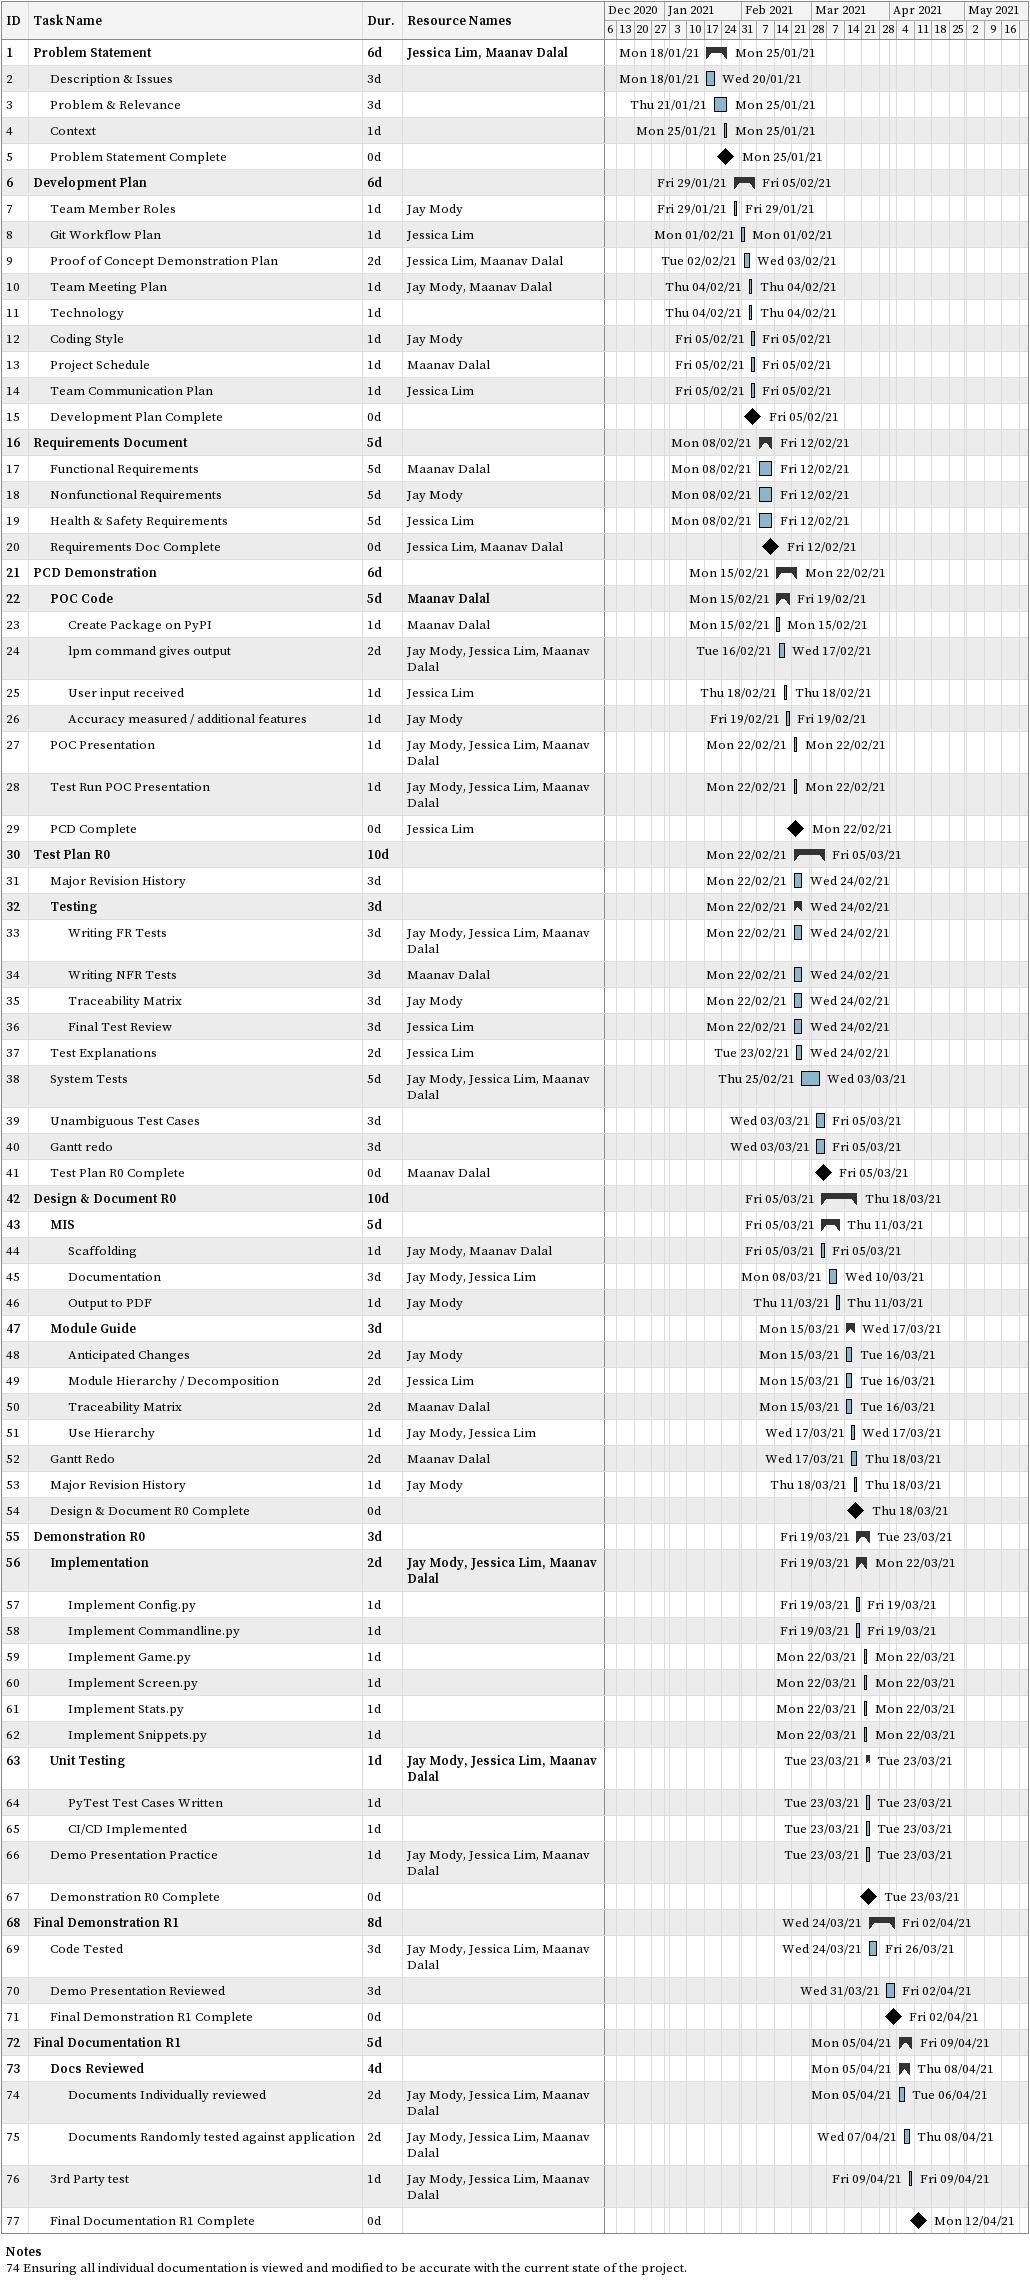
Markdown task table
| ID | Level | Task | Duration | Start | Finish | Resources |
|---|---|---|---|---|---|---|
| 1 | 1 | **Problem Statement** | 6d | 2021-01-18 | 2021-01-25 | Jessica Lim, Maanav Dalal |
| 2 | 2 | Description & Issues | 3d | 2021-01-18 | 2021-01-20 |  |
| 3 | 2 | Problem & Relevance | 3d | 2021-01-21 | 2021-01-25 |  |
| 4 | 2 | Context | 1d | 2021-01-25 | 2021-01-25 |  |
| 5 | 2 | Problem Statement Complete | 0d | 2021-01-25 | 2021-01-25 |  |
| 6 | 1 | **Development Plan** | 6d | 2021-01-29 | 2021-02-05 |  |
| 7 | 2 | Team Member Roles | 1d | 2021-01-29 | 2021-01-29 | Jay Mody |
| 8 | 2 | Git Workflow Plan | 1d | 2021-02-01 | 2021-02-01 | Jessica Lim |
| 9 | 2 | Proof of Concept Demonstration Plan | 2d | 2021-02-02 | 2021-02-03 | Jessica Lim, Maanav Dalal |
| 10 | 2 | Team Meeting Plan | 1d | 2021-02-04 | 2021-02-04 | Jay Mody, Maanav Dalal |
| 11 | 2 | Technology | 1d | 2021-02-04 | 2021-02-04 |  |
| 12 | 2 | Coding Style | 1d | 2021-02-05 | 2021-02-05 | Jay Mody |
| 13 | 2 | Project Schedule | 1d | 2021-02-05 | 2021-02-05 | Maanav Dalal |
| 14 | 2 | Team Communication Plan | 1d | 2021-02-05 | 2021-02-05 | Jessica Lim |
| 15 | 2 | Development Plan Complete | 0d | 2021-02-05 | 2021-02-05 |  |
| 16 | 1 | **Requirements Document** | 5d | 2021-02-08 | 2021-02-12 |  |
| 17 | 2 | Functional Requirements | 5d | 2021-02-08 | 2021-02-12 | Maanav Dalal |
| 18 | 2 | Nonfunctional Requirements | 5d | 2021-02-08 | 2021-02-12 | Jay Mody |
| 19 | 2 | Health & Safety Requirements | 5d | 2021-02-08 | 2021-02-12 | Jessica Lim |
| 20 | 2 | Requirements Doc Complete | 0d | 2021-02-12 | 2021-02-12 | Jessica Lim, Maanav Dalal |
| 21 | 1 | **PCD Demonstration** | 6d | 2021-02-15 | 2021-02-22 |  |
| 22 | 2 | **POC Code** | 5d | 2021-02-15 | 2021-02-19 | Maanav Dalal |
| 23 | 3 | Create Package on PyPI | 1d | 2021-02-15 | 2021-02-15 | Maanav Dalal |
| 24 | 3 | lpm command gives output | 2d | 2021-02-16 | 2021-02-17 | Jay Mody, Jessica Lim, Maanav Dalal |
| 25 | 3 | User input received | 1d | 2021-02-18 | 2021-02-18 | Jessica Lim |
| 26 | 3 | Accuracy measured / additional features | 1d | 2021-02-19 | 2021-02-19 | Jay Mody |
| 27 | 2 | POC Presentation | 1d | 2021-02-22 | 2021-02-22 | Jay Mody, Jessica Lim, Maanav Dalal |
| 28 | 2 | Test Run POC Presentation | 1d | 2021-02-22 | 2021-02-22 | Jay Mody, Jessica Lim, Maanav Dalal |
| 29 | 2 | PCD Complete | 0d | 2021-02-22 | 2021-02-22 | Jessica Lim |
| 30 | 1 | **Test Plan R0** | 10d | 2021-02-22 | 2021-03-05 |  |
| 31 | 2 | Major Revision History | 3d | 2021-02-22 | 2021-02-24 |  |
| 32 | 2 | **Testing** | 3d | 2021-02-22 | 2021-02-24 |  |
| 33 | 3 | Writing FR Tests | 3d | 2021-02-22 | 2021-02-24 | Jay Mody, Jessica Lim, Maanav Dalal |
| 34 | 3 | Writing NFR Tests | 3d | 2021-02-22 | 2021-02-24 | Maanav Dalal |
| 35 | 3 | Traceability Matrix | 3d | 2021-02-22 | 2021-02-24 | Jay Mody |
| 36 | 3 | Final Test Review | 3d | 2021-02-22 | 2021-02-24 | Jessica Lim |
| 37 | 2 | Test Explanations | 2d | 2021-02-23 | 2021-02-24 | Jessica Lim |
| 38 | 2 | System Tests | 5d | 2021-02-25 | 2021-03-03 | Jay Mody, Jessica Lim, Maanav Dalal |
| 39 | 2 | Unambiguous Test Cases | 3d | 2021-03-03 | 2021-03-05 |  |
| 40 | 2 | Gantt redo | 3d | 2021-03-03 | 2021-03-05 |  |
| 41 | 2 | Test Plan R0 Complete | 0d | 2021-03-05 | 2021-03-05 | Maanav Dalal |
| 42 | 1 | **Design & Document R0** | 10d | 2021-03-05 | 2021-03-18 |  |
| 43 | 2 | **MIS** | 5d | 2021-03-05 | 2021-03-11 |  |
| 44 | 3 | Scaffolding | 1d | 2021-03-05 | 2021-03-05 | Jay Mody, Maanav Dalal |
| 45 | 3 | Documentation | 3d | 2021-03-08 | 2021-03-10 | Jay Mody, Jessica Lim |
| 46 | 3 | Output to PDF | 1d | 2021-03-11 | 2021-03-11 | Jay Mody |
| 47 | 2 | **Module Guide** | 3d | 2021-03-15 | 2021-03-17 |  |
| 48 | 3 | Anticipated Changes | 2d | 2021-03-15 | 2021-03-16 | Jay Mody |
| 49 | 3 | Module Hierarchy / Decomposition | 2d | 2021-03-15 | 2021-03-16 | Jessica Lim |
| 50 | 3 | Traceability Matrix | 2d | 2021-03-15 | 2021-03-16 | Maanav Dalal |
| 51 | 3 | Use Hierarchy | 1d | 2021-03-17 | 2021-03-17 | Jay Mody, Jessica Lim |
| 52 | 2 | Gantt Redo | 2d | 2021-03-17 | 2021-03-18 | Maanav Dalal |
| 53 | 2 | Major Revision History | 1d | 2021-03-18 | 2021-03-18 | Jay Mody |
| 54 | 2 | Design & Document R0 Complete | 0d | 2021-03-18 | 2021-03-18 |  |
| 55 | 1 | **Demonstration R0** | 3d | 2021-03-19 | 2021-03-23 |  |
| 56 | 2 | **Implementation** | 2d | 2021-03-19 | 2021-03-22 | Jay Mody, Jessica Lim, Maanav Dalal |
| 57 | 3 | Implement Config.py | 1d | 2021-03-19 | 2021-03-19 |  |
| 58 | 3 | Implement Commandline.py | 1d | 2021-03-19 | 2021-03-19 |  |
| 59 | 3 | Implement Game.py | 1d | 2021-03-22 | 2021-03-22 |  |
| 60 | 3 | Implement Screen.py | 1d | 2021-03-22 | 2021-03-22 |  |
| 61 | 3 | Implement Stats.py | 1d | 2021-03-22 | 2021-03-22 |  |
| 62 | 3 | Implement Snippets.py | 1d | 2021-03-22 | 2021-03-22 |  |
| 63 | 2 | **Unit Testing** | 1d | 2021-03-23 | 2021-03-23 | Jay Mody, Jessica Lim, Maanav Dalal |
| 64 | 3 | PyTest Test Cases Written | 1d | 2021-03-23 | 2021-03-23 |  |
| 65 | 3 | CI/CD Implemented | 1d | 2021-03-23 | 2021-03-23 |  |
| 66 | 2 | Demo Presentation Practice | 1d | 2021-03-23 | 2021-03-23 | Jay Mody, Jessica Lim, Maanav Dalal |
| 67 | 2 | Demonstration R0 Complete | 0d | 2021-03-23 | 2021-03-23 |  |
| 68 | 1 | **Final Demonstration R1** | 8d | 2021-03-24 | 2021-04-02 |  |
| 69 | 2 | Code Tested | 3d | 2021-03-24 | 2021-03-26 | Jay Mody, Jessica Lim, Maanav Dalal |
| 70 | 2 | Demo Presentation Reviewed | 3d | 2021-03-31 | 2021-04-02 |  |
| 71 | 2 | Final Demonstration R1 Complete | 0d | 2021-04-02 | 2021-04-02 |  |
| 72 | 1 | **Final Documentation R1** | 5d | 2021-04-05 | 2021-04-09 |  |
| 73 | 2 | **Docs Reviewed** | 4d | 2021-04-05 | 2021-04-08 |  |
| 74 | 3 | Documents Individually reviewed | 2d | 2021-04-05 | 2021-04-06 | Jay Mody, Jessica Lim, Maanav Dalal |
| 75 | 3 | Documents Randomly tested against application | 2d | 2021-04-07 | 2021-04-08 | Jay Mody, Jessica Lim, Maanav Dalal |
| 76 | 2 | 3rd Party test | 1d | 2021-04-09 | 2021-04-09 | Jay Mody, Jessica Lim, Maanav Dalal |
| 77 | 2 | Final Documentation R1 Complete | 0d | 2021-04-12 | 2021-04-12 |  |

Notes
- 74: Ensuring all individual documentation is viewed and modified to be accurate with the current state of the project.
